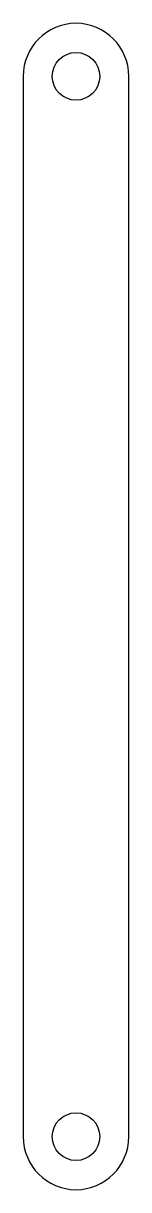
# Model space of a CAD drawing. Header units: millimetres. Extents: x -5 to 5, y -105 to 5.
import ezdxf

# ---------------------------------------------------------------- set-up
doc = ezdxf.new("R2010")
doc.units = ezdxf.units.MM

msp = doc.modelspace()

# ---------------------------------------------------------------- linework, layer by layer
at = {"color": 7, "linetype": 'Continuous', "lineweight": 25}
for p, q in [((-5, 0), (-5, -100)), ((5, -100), (5, 0))]:
    msp.add_line(p, q, dxfattribs=at)
for centre in [(0, 0), (0, -100)]:
    msp.add_circle(centre, 2.25, dxfattribs=at)
for centre, start, end in [((0, 0), 0, 180), ((0, -100), 180, 0)]:
    msp.add_arc(centre, 5, start, end, dxfattribs=at)

doc.saveas('drawing.dxf')
